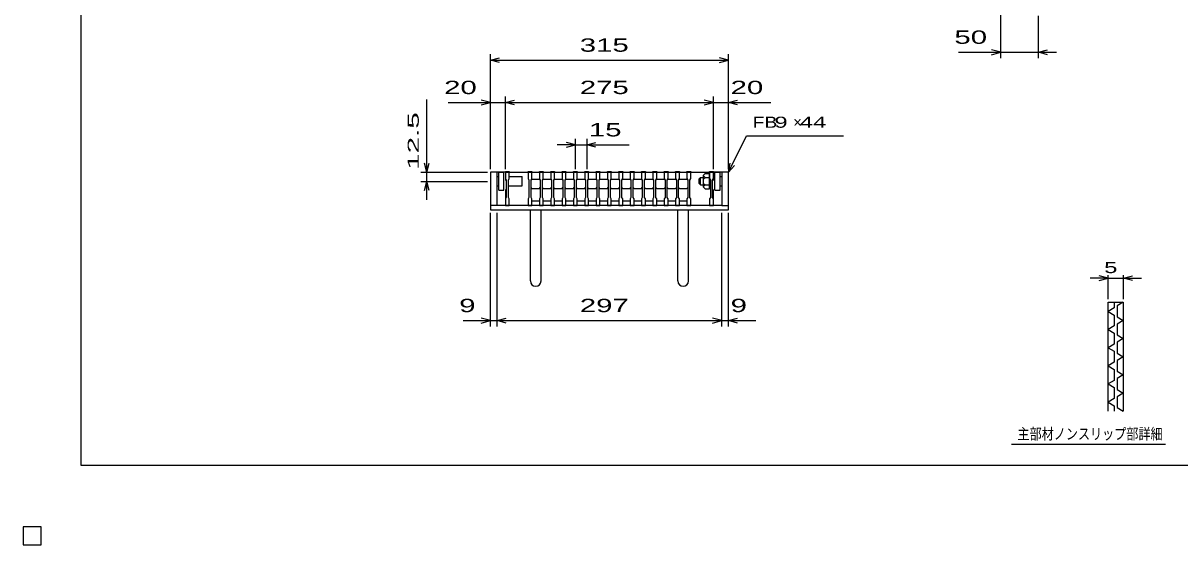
# Model space of a CAD drawing. Units: millimetres, scale not verified. Extents: x -1456 to 1389, y -1026 to 839.
# Drawn here: x -1456 to 74, y -1026 to -336 of the extents above; entities that cross this region are included whole.
import ezdxf
from ezdxf.enums import TextEntityAlignment as Align

# ---------------------------------------------------------------- set-up
doc = ezdxf.new("R2010")
doc.units = ezdxf.units.MM
doc.header["$LTSCALE"] = 8
for name, color, linetype, lineweight in [('0_2', 150, 'Continuous', 25), ('16', 3, 'Continuous', 25), ('19', 6, 'Continuous', 25), ('22', 4, 'Continuous', 25), ('32', 4, 'Continuous', 25)]:
    doc.layers.add(name, color=color, linetype=linetype, lineweight=lineweight)
doc.styles.add('ベクトル', font='')
doc.styles.get('ベクトル').set_extended_font_data('ベクトル')

msp = doc.modelspace()

# ---------------------------------------------------------------- linework, layer by layer
at = {"layer": '0_2'}
for p, q in [((-1379.2, -921.2), (-1379.2, 838.8)), ((1388.8, -921.2), (-1379.2, -921.2))]:
    msp.add_line(p, q, dxfattribs=at)
at = {"layer": '16'}
for p, q in [((-818, -533), (-818, -532.3)), ((-818, -532.3), (-813, -532.3)), ((-818, -533), (-818, -541.5)), ((-813, -533), (-818, -533)), ((-818, -533), (-818, -544)), ((-818, -533), (-543, -533)), ((-813, -532.3), (-813, -533)), ((-813, -541.5), (-813, -533)), ((-813, -533), (-788, -533)), ((-788, -533), (-788, -532.3)), ((-788, -532.3), (-783, -532.3)), ((-788, -533), (-788, -541.5)), ((-783, -533), (-788, -533)), ((-783, -532.3), (-783, -533)), ((-783, -541.5), (-783, -533)), ((-773, -533), (-773, -532.3)), ((-773, -532.3), (-768, -532.3)), ((-773, -533), (-773, -541.5)), ((-768, -533), (-773, -533)), ((-768, -532.3), (-768, -533)), ((-768, -541.5), (-768, -533)), ((-758, -533), (-758, -532.3)), ((-758, -532.3), (-753, -532.3)), ((-758, -533), (-758, -541.5)), ((-753, -533), (-758, -533)), ((-753, -532.3), (-753, -533)), ((-753, -541.5), (-753, -533)), ((-743, -533), (-743, -532.3)), ((-743, -532.3), (-738, -532.3)), ((-743, -533), (-743, -541.5)), ((-738, -533), (-743, -533)), ((-738, -532.3), (-738, -533)), ((-738, -541.5), (-738, -533)), ((-728, -533), (-728, -532.3)), ((-728, -532.3), (-723, -532.3)), ((-728, -533), (-728, -541.5)), ((-723, -533), (-728, -533)), ((-723, -532.3), (-723, -533)), ((-723, -541.5), (-723, -533)), ((-713, -533), (-713, -532.3)), ((-713, -532.3), (-708, -532.3)), ((-713, -533), (-713, -541.5)), ((-708, -533), (-713, -533)), ((-708, -532.3), (-708, -533)), ((-708, -541.5), (-708, -533)), ((-698, -533), (-698, -532.3)), ((-698, -532.3), (-693, -532.3)), ((-698, -533), (-698, -541.5)), ((-693, -533), (-698, -533)), ((-693, -532.3), (-693, -533)), ((-693, -541.5), (-693, -533)), ((-683, -533), (-683, -532.3)), ((-683, -532.3), (-678, -532.3)), ((-683, -533), (-683, -541.5)), ((-678, -533), (-683, -533)), ((-678, -532.3), (-678, -533)), ((-678, -541.5), (-678, -533)), ((-668, -533), (-668, -532.3)), ((-668, -532.3), (-663, -532.3)), ((-668, -533), (-668, -541.5)), ((-663, -533), (-668, -533)), ((-663, -532.3), (-663, -533)), ((-663, -541.5), (-663, -533)), ((-653, -533), (-653, -532.3)), ((-653, -532.3), (-648, -532.3)), ((-653, -533), (-653, -541.5)), ((-648, -533), (-653, -533)), ((-648, -532.3), (-648, -533)), ((-648, -541.5), (-648, -533)), ((-638, -533), (-638, -532.3)), ((-638, -532.3), (-633, -532.3)), ((-638, -533), (-638, -541.5)), ((-633, -533), (-638, -533)), ((-633, -532.3), (-633, -533)), ((-633, -541.5), (-633, -533)), ((-623, -533), (-623, -532.3)), ((-623, -532.3), (-618, -532.3)), ((-623, -533), (-623, -541.5)), ((-618, -533), (-623, -533)), ((-618, -532.3), (-618, -533)), ((-618, -541.5), (-618, -533)), ((-608, -533), (-608, -532.3)), ((-608, -532.3), (-603, -532.3)), ((-608, -533), (-608, -541.5)), ((-603, -533), (-608, -533)), ((-603, -532.3), (-603, -533)), ((-603, -541.5), (-603, -533)), ((-593, -533), (-593, -532.3)), ((-593, -532.3), (-588, -532.3)), ((-593, -533), (-593, -541.5)), ((-588, -533), (-593, -533)), ((-588, -532.3), (-588, -533)), ((-588, -541.5), (-588, -533)), ((-578, -533), (-578, -532.3)), ((-578, -532.3), (-573, -532.3)), ((-578, -533), (-578, -541.5)), ((-573, -533), (-578, -533)), ((-573, -532.3), (-573, -533)), ((-573, -541.5), (-573, -533)), ((-573, -533), (-548, -533)), ((-548, -533), (-548, -532.3)), ((-548, -532.3), (-543, -532.3)), ((-548, -533), (-548, -541.5)), ((-543, -533), (-548, -533)), ((-543, -532.3), (-543, -533)), ((-543, -541.5), (-543, -533)), ((-543, -544), (-543, -533)), ((-818, -541.5), (-817, -543.5)), ((-817, -543.5), (-817, -566.5)), ((-814, -543.5), (-813, -541.5)), ((-814, -566.5), (-814, -543.5)), ((-788, -541.5), (-787, -543.5)), ((-787, -543.5), (-787, -566.5)), ((-784, -543.5), (-783, -541.5)), ((-784, -543.5), (-783, -542.5)), ((-784, -566.5), (-784, -543.5)), ((-783, -542.5), (-773, -542.5)), ((-773, -541.5), (-772, -543.5)), ((-773, -542.5), (-772, -543.5)), ((-772, -543.5), (-772, -566.5)), ((-769, -543.5), (-768, -541.5)), ((-769, -543.5), (-768, -542.5)), ((-769, -566.5), (-769, -543.5)), ((-768, -542.5), (-758, -542.5)), ((-758, -541.5), (-757, -543.5)), ((-758, -542.5), (-757, -543.5)), ((-757, -543.5), (-757, -566.5)), ((-754, -543.5), (-753, -541.5)), ((-754, -543.5), (-753, -542.5)), ((-754, -566.5), (-754, -543.5)), ((-753, -542.5), (-743, -542.5)), ((-743, -541.5), (-742, -543.5)), ((-743, -542.5), (-742, -543.5)), ((-742, -543.5), (-742, -566.5)), ((-739, -543.5), (-738, -541.5)), ((-739, -543.5), (-738, -542.5)), ((-739, -566.5), (-739, -543.5)), ((-738, -542.5), (-728, -542.5)), ((-728, -541.5), (-727, -543.5)), ((-728, -542.5), (-727, -543.5)), ((-727, -543.5), (-727, -566.5)), ((-724, -543.5), (-723, -541.5)), ((-724, -543.5), (-723, -542.5)), ((-724, -566.5), (-724, -543.5)), ((-723, -542.5), (-713, -542.5)), ((-713, -541.5), (-712, -543.5)), ((-713, -542.5), (-712, -543.5)), ((-712, -543.5), (-712, -566.5)), ((-709, -543.5), (-708, -541.5)), ((-709, -543.5), (-708, -542.5)), ((-709, -566.5), (-709, -543.5)), ((-708, -542.5), (-698, -542.5)), ((-698, -541.5), (-697, -543.5)), ((-698, -542.5), (-697, -543.5)), ((-697, -543.5), (-697, -566.5)), ((-694, -543.5), (-693, -541.5)), ((-694, -543.5), (-693, -542.5)), ((-694, -566.5), (-694, -543.5)), ((-693, -542.5), (-683, -542.5)), ((-683, -541.5), (-682, -543.5)), ((-683, -542.5), (-682, -543.5)), ((-682, -543.5), (-682, -566.5)), ((-679, -543.5), (-678, -541.5)), ((-679, -543.5), (-678, -542.5)), ((-679, -566.5), (-679, -543.5)), ((-678, -542.5), (-668, -542.5)), ((-668, -541.5), (-667, -543.5)), ((-668, -542.5), (-667, -543.5)), ((-667, -543.5), (-667, -566.5)), ((-664, -543.5), (-663, -541.5)), ((-664, -543.5), (-663, -542.5)), ((-664, -566.5), (-664, -543.5)), ((-663, -542.5), (-653, -542.5)), ((-653, -541.5), (-652, -543.5)), ((-653, -542.5), (-652, -543.5)), ((-652, -543.5), (-652, -566.5)), ((-649, -543.5), (-648, -541.5)), ((-649, -543.5), (-648, -542.5)), ((-649, -566.5), (-649, -543.5)), ((-648, -542.5), (-638, -542.5)), ((-638, -541.5), (-637, -543.5)), ((-638, -542.5), (-637, -543.5)), ((-637, -543.5), (-637, -566.5)), ((-634, -543.5), (-633, -541.5)), ((-634, -543.5), (-633, -542.5)), ((-634, -566.5), (-634, -543.5)), ((-633, -542.5), (-623, -542.5)), ((-623, -541.5), (-622, -543.5)), ((-623, -542.5), (-622, -543.5)), ((-622, -543.5), (-622, -566.5)), ((-619, -543.5), (-618, -541.5)), ((-619, -543.5), (-618, -542.5)), ((-619, -566.5), (-619, -543.5)), ((-618, -542.5), (-608, -542.5)), ((-608, -541.5), (-607, -543.5)), ((-608, -542.5), (-607, -543.5)), ((-607, -543.5), (-607, -566.5)), ((-604, -543.5), (-603, -541.5)), ((-604, -543.5), (-603, -542.5)), ((-604, -566.5), (-604, -543.5)), ((-603, -542.5), (-593, -542.5)), ((-593, -541.5), (-592, -543.5)), ((-593, -542.5), (-592, -543.5)), ((-592, -543.5), (-592, -566.5)), ((-589, -543.5), (-588, -541.5)), ((-589, -543.5), (-588, -542.5)), ((-589, -566.5), (-589, -543.5)), ((-588, -542.5), (-578, -542.5)), ((-578, -541.5), (-577, -543.5)), ((-578, -542.5), (-577, -543.5)), ((-577, -543.5), (-577, -566.5)), ((-574, -543.5), (-573, -541.5)), ((-574, -566.5), (-574, -543.5)), ((-548, -541.5), (-547, -543.5)), ((-547, -543.5), (-547, -566.5)), ((-544, -543.5), (-543, -541.5)), ((-544, -566.5), (-544, -543.5)), ((-818, -556), (-818, -571)), ((-783, -554.5), (-784, -553.5)), ((-783, -554.5), (-773, -554.5)), ((-773, -554.5), (-772, -553.5)), ((-768, -554.5), (-769, -553.5)), ((-768, -554.5), (-758, -554.5)), ((-758, -554.5), (-757, -553.5)), ((-753, -554.5), (-754, -553.5)), ((-753, -554.5), (-743, -554.5)), ((-743, -554.5), (-742, -553.5)), ((-738, -554.5), (-739, -553.5)), ((-738, -554.5), (-728, -554.5)), ((-728, -554.5), (-727, -553.5)), ((-723, -554.5), (-724, -553.5)), ((-723, -554.5), (-713, -554.5)), ((-713, -554.5), (-712, -553.5)), ((-708, -554.5), (-709, -553.5)), ((-708, -554.5), (-698, -554.5)), ((-698, -554.5), (-697, -553.5)), ((-693, -554.5), (-694, -553.5)), ((-693, -554.5), (-683, -554.5)), ((-683, -554.5), (-682, -553.5)), ((-678, -554.5), (-679, -553.5)), ((-678, -554.5), (-668, -554.5)), ((-668, -554.5), (-667, -553.5)), ((-663, -554.5), (-664, -553.5)), ((-663, -554.5), (-653, -554.5)), ((-653, -554.5), (-652, -553.5)), ((-648, -554.5), (-649, -553.5)), ((-648, -554.5), (-638, -554.5)), ((-638, -554.5), (-637, -553.5)), ((-633, -554.5), (-634, -553.5)), ((-633, -554.5), (-623, -554.5)), ((-623, -554.5), (-622, -553.5)), ((-618, -554.5), (-619, -553.5)), ((-618, -554.5), (-608, -554.5)), ((-608, -554.5), (-607, -553.5)), ((-603, -554.5), (-604, -553.5)), ((-603, -554.5), (-593, -554.5)), ((-593, -554.5), (-592, -553.5)), ((-588, -554.5), (-589, -553.5)), ((-588, -554.5), (-578, -554.5)), ((-578, -554.5), (-577, -553.5)), ((-543, -571), (-543, -556)), ((-817, -566.5), (-818, -568.5)), ((-818, -568.5), (-818, -577)), ((-818, -577), (-813, -577)), ((-813, -568.5), (-814, -566.5)), ((-813, -577), (-813, -568.5)), ((-787, -566.5), (-788, -568.5)), ((-788, -568.5), (-788, -577)), ((-788, -577), (-783, -577)), ((-783, -568.5), (-784, -566.5)), ((-783, -577), (-783, -568.5)), ((-783, -571), (-773, -571)), ((-772, -566.5), (-773, -568.5)), ((-773, -568.5), (-773, -577)), ((-773, -577), (-768, -577)), ((-768, -568.5), (-769, -566.5)), ((-768, -577), (-768, -568.5)), ((-768, -571), (-758, -571)), ((-757, -566.5), (-758, -568.5)), ((-758, -568.5), (-758, -577)), ((-758, -577), (-753, -577)), ((-753, -568.5), (-754, -566.5)), ((-753, -577), (-753, -568.5)), ((-753, -571), (-743, -571)), ((-742, -566.5), (-743, -568.5)), ((-743, -568.5), (-743, -577)), ((-743, -577), (-738, -577)), ((-738, -568.5), (-739, -566.5)), ((-738, -577), (-738, -568.5)), ((-738, -571), (-728, -571)), ((-727, -566.5), (-728, -568.5)), ((-728, -568.5), (-728, -577)), ((-728, -577), (-723, -577)), ((-723, -568.5), (-724, -566.5)), ((-723, -577), (-723, -568.5)), ((-723, -571), (-713, -571)), ((-712, -566.5), (-713, -568.5)), ((-713, -568.5), (-713, -577)), ((-713, -577), (-708, -577)), ((-708, -568.5), (-709, -566.5)), ((-708, -577), (-708, -568.5)), ((-708, -571), (-698, -571)), ((-697, -566.5), (-698, -568.5)), ((-698, -568.5), (-698, -577)), ((-698, -577), (-693, -577)), ((-693, -568.5), (-694, -566.5)), ((-693, -577), (-693, -568.5)), ((-693, -571), (-683, -571)), ((-682, -566.5), (-683, -568.5)), ((-683, -568.5), (-683, -577)), ((-683, -577), (-678, -577)), ((-678, -568.5), (-679, -566.5)), ((-678, -577), (-678, -568.5)), ((-678, -571), (-668, -571)), ((-667, -566.5), (-668, -568.5)), ((-668, -568.5), (-668, -577)), ((-668, -577), (-663, -577)), ((-663, -568.5), (-664, -566.5)), ((-663, -577), (-663, -568.5)), ((-663, -571), (-653, -571)), ((-652, -566.5), (-653, -568.5)), ((-653, -568.5), (-653, -577)), ((-653, -577), (-648, -577)), ((-648, -568.5), (-649, -566.5)), ((-648, -577), (-648, -568.5)), ((-648, -571), (-638, -571)), ((-637, -566.5), (-638, -568.5)), ((-638, -568.5), (-638, -577)), ((-638, -577), (-633, -577)), ((-633, -568.5), (-634, -566.5)), ((-633, -577), (-633, -568.5)), ((-633, -571), (-623, -571)), ((-622, -566.5), (-623, -568.5)), ((-623, -568.5), (-623, -577)), ((-623, -577), (-618, -577)), ((-618, -568.5), (-619, -566.5)), ((-618, -577), (-618, -568.5)), ((-618, -571), (-608, -571)), ((-607, -566.5), (-608, -568.5)), ((-608, -568.5), (-608, -577)), ((-608, -577), (-603, -577)), ((-603, -568.5), (-604, -566.5)), ((-603, -577), (-603, -568.5)), ((-603, -571), (-593, -571)), ((-592, -566.5), (-593, -568.5)), ((-593, -568.5), (-593, -577)), ((-593, -577), (-588, -577)), ((-588, -568.5), (-589, -566.5)), ((-588, -577), (-588, -568.5)), ((-588, -571), (-578, -571)), ((-577, -566.5), (-578, -568.5)), ((-578, -568.5), (-578, -577)), ((-578, -577), (-573, -577)), ((-573, -568.5), (-574, -566.5)), ((-573, -577), (-573, -568.5)), ((-547, -566.5), (-548, -568.5)), ((-548, -568.5), (-548, -577)), ((-548, -577), (-543, -577)), ((-543, -568.5), (-544, -566.5)), ((-543, -577), (-543, -568.5)), ((-1432, -1002), (-1456, -1002)), ((-1456, -1002), (-1456, -1026)), ((-1432, -1002), (-1456, -1002)), ((-1456, -1002), (-1456, -1026)), ((-1432, -1002), (-1456, -1002)), ((-1456, -1002), (-1456, -1026)), ((-1432, -1002), (-1456, -1002)), ((-1456, -1002), (-1456, -1026)), ((-1432, -1002), (-1456, -1002)), ((-1456, -1002), (-1456, -1026)), ((-1432, -1026), (-1432, -1002)), ((-1432, -1026), (-1432, -1002)), ((-1432, -1026), (-1432, -1002)), ((-1432, -1026), (-1432, -1002)), ((-1432, -1026), (-1432, -1002)), ((-1456, -1026), (-1432, -1026)), ((-1456, -1026), (-1432, -1026)), ((-1456, -1026), (-1432, -1026)), ((-1456, -1026), (-1432, -1026)), ((-1456, -1026), (-1432, -1026))]:
    msp.add_line(p, q, dxfattribs=at)
at = {"layer": '19'}
for p, q in [((-818, -533), (-838, -533)), ((-838, -533), (-838, -583)), ((-829, -577), (-829, -533)), ((-827, -533), (-820, -533)), ((-827, -557), (-827, -533)), ((-820, -557), (-820, -533)), ((-556, -537), (-554, -535)), ((-554, -535), (-548, -535)), ((-548, -555), (-548, -535)), ((-523, -533), (-543, -533)), ((-541, -533), (-534, -533)), ((-541, -557), (-541, -533)), ((-534, -557), (-534, -533)), ((-532, -533), (-532, -577)), ((-523, -583), (-523, -533)), ((-829, -539), (-827, -539)), ((-813, -539), (-796, -539)), ((-796, -551), (-796, -539)), ((-562, -542), (-560, -540)), ((-562, -548), (-562, -542)), ((-562, -548), (-560, -550)), ((-560, -540), (-556, -540)), ((-560, -550), (-560, -540)), ((-560, -550), (-556, -550)), ((-556, -553), (-556, -537)), ((-556, -538), (-554, -540)), ((-556, -542), (-554, -540)), ((-556, -548), (-554, -550)), ((-556, -552), (-554, -550)), ((-554, -540), (-548, -540)), ((-554, -550), (-548, -550)), ((-534, -539), (-532, -539)), ((-829, -551), (-827, -551)), ((-827, -557), (-820, -557)), ((-813, -551), (-796, -551)), ((-556, -553), (-554, -555)), ((-554, -555), (-548, -555)), ((-541, -557), (-534, -557)), ((-534, -551), (-532, -551)), ((-829, -577), (-838, -577)), ((-532, -577), (-829, -577)), ((-532, -577), (-523, -577)), ((-838, -583), (-523, -583)), ((-785, -677), (-785, -583)), ((-771, -677), (-771, -583)), ((-590, -677), (-590, -583)), ((-576, -677), (-576, -583))]:
    msp.add_line(p, q, dxfattribs=at)
for centre in [(-778, -677), (-583, -677)]:
    msp.add_arc(centre, 7, 180, 0, dxfattribs=at)
at = {"layer": '22'}
for p, q in [((-163, -382.5), (-163, -198.5)), ((-113, -382.5), (-113, -326.5)), ((-838, -529), (-838, -377)), ((-838, -385), (-826, -381.8)), ((-523, -385), (-535, -381.8)), ((-523, -529), (-523, -377)), ((-219, -374.5), (-163, -374.5)), ((-163, -374.5), (-175, -371.3)), ((-175, -377.7), (-163, -374.5)), ((-163, -374.5), (-113, -374.5)), ((-113, -374.5), (-101, -371.3)), ((-101, -377.7), (-113, -374.5)), ((-113, -374.5), (-89, -374.5)), ((-826, -388.2), (-838, -385)), ((-838, -385), (-523, -385)), ((-535, -388.2), (-523, -385)), ((-922, -533), (-922, -437)), ((-894, -441), (-838, -441)), ((-838, -441), (-850, -437.8)), ((-850, -444.2), (-838, -441)), ((-838, -529), (-838, -433)), ((-838, -441), (-818, -441)), ((-818, -529), (-818, -433)), ((-818, -441), (-806, -437.8)), ((-806, -444.2), (-818, -441)), ((-818, -441), (-543, -441)), ((-543, -441), (-555, -437.8)), ((-555, -444.2), (-543, -441)), ((-543, -529), (-543, -433)), ((-543, -441), (-523, -441)), ((-523, -529), (-523, -433)), ((-523, -441), (-511, -437.8)), ((-511, -444.2), (-523, -441)), ((-523, -441), (-467, -441)), ((-725.5, -529), (-725.5, -489)), ((-710.5, -489), (-710.5, -529)), ((-523, -533), (-499, -485)), ((-499, -485), (-371, -485)), ((-725.5, -497), (-749.5, -497)), ((-725.5, -497), (-737.5, -493.8)), ((-737.5, -500.2), (-725.5, -497)), ((-725.5, -497), (-710.5, -497)), ((-710.5, -497), (-698.5, -493.8)), ((-698.5, -500.2), (-710.5, -497)), ((-710.5, -497), (-654.5, -497)), ((-930, -533), (-842, -533)), ((-922, -533), (-925.2, -521)), ((-922, -533), (-918.8, -521)), ((-922, -545.5), (-922, -533)), ((-523, -533), (-520.6, -521.3)), ((-523, -533), (-515, -524.2)), ((-930, -545.5), (-842, -545.5)), ((-925.2, -557.5), (-922, -545.5)), ((-918.8, -557.5), (-922, -545.5)), ((-922, -569.5), (-922, -545.5)), ((-838, -737.4), (-838, -587)), ((-829, -737.4), (-829, -587)), ((-532, -737.4), (-532, -587)), ((-523, -737.4), (-523, -587)), ((-874, -729.4), (-838, -729.4)), ((-838, -729.4), (-850, -726.2)), ((-850, -732.6), (-838, -729.4)), ((-838, -729.4), (-829, -729.4)), ((-829, -729.4), (-817, -726.2)), ((-817, -732.6), (-829, -729.4)), ((-829, -729.4), (-532, -729.4)), ((-532, -729.4), (-544, -726.2)), ((-544, -732.6), (-532, -729.4)), ((-532, -729.4), (-523, -729.4)), ((-523, -729.4), (-511, -726.2)), ((-511, -732.6), (-523, -729.4)), ((-523, -729.4), (-487, -729.4))]:
    msp.add_line(p, q, dxfattribs=at)
at = {"layer": '22', "color": 2}
for p, q in [((-1432, -1002), (-1456, -1002)), ((-1456, -1002), (-1456, -1026)), ((-1432, -1002), (-1456, -1002)), ((-1456, -1002), (-1456, -1026)), ((-1432, -1002), (-1456, -1002)), ((-1456, -1002), (-1456, -1026)), ((-1432, -1026), (-1432, -1002)), ((-1432, -1026), (-1432, -1002)), ((-1432, -1026), (-1432, -1002)), ((-1456, -1026), (-1432, -1026)), ((-1456, -1026), (-1432, -1026)), ((-1456, -1026), (-1432, -1026))]:
    msp.add_line(p, q, dxfattribs=at)
at = {"layer": '32'}
for p, q in [((-20.8, -673.2), (-44.8, -673.2)), ((-20.8, -673.2), (-32.8, -670)), ((-32.8, -676.4), (-20.8, -673.2)), ((-20.8, -701.2), (-20.8, -669.2)), ((-20.8, -673.2), (-0.8, -673.2)), ((-0.8, -669.2), (-0.8, -701.2)), ((-0.8, -673.2), (11.2, -670)), ((11.2, -676.4), (-0.8, -673.2)), ((-0.8, -673.2), (23.2, -673.2)), ((-20.8, -705.2), (-0.8, -705.2)), ((-20.8, -849.2), (-20.8, -705.2)), ((-12.8, -712.4), (-20.8, -717.2)), ((-20.8, -717.2), (-12.8, -722)), ((-12.8, -705.2), (-12.8, -712.4)), ((-0.8, -705.2), (-8.8, -710)), ((-8.8, -710), (-8.8, -724.4)), ((-0.8, -705.2), (-0.8, -849.2)), ((-12.8, -722), (-12.8, -736.4)), ((-8.8, -724.4), (-0.8, -729.2)), ((-0.8, -729.2), (-8.8, -734)), ((-8.8, -734), (-8.8, -748.4)), ((-12.8, -736.4), (-20.8, -741.2)), ((-20.8, -741.2), (-12.8, -746)), ((-12.8, -746), (-12.8, -760.4)), ((-8.8, -748.4), (-0.8, -753.2)), ((-12.8, -760.4), (-20.8, -765.2)), ((-0.8, -753.2), (-8.8, -758)), ((-8.8, -758), (-8.8, -772.4)), ((-20.8, -765.2), (-12.8, -770)), ((-12.8, -770), (-12.8, -784.4)), ((-8.8, -772.4), (-0.8, -777.2)), ((-0.8, -777.2), (-8.8, -782)), ((-12.8, -784.4), (-20.8, -789.2)), ((-20.8, -789.2), (-12.8, -794)), ((-12.8, -794), (-12.8, -808.4)), ((-8.8, -782), (-8.8, -796.4)), ((-12.8, -808.4), (-20.8, -813.2)), ((-8.8, -796.4), (-0.8, -801.2)), ((-0.8, -801.2), (-8.8, -806)), ((-8.8, -806), (-8.8, -820.4)), ((-20.8, -813.2), (-12.8, -818)), ((-12.8, -818), (-12.8, -832.4)), ((-8.8, -820.4), (-0.8, -825.2)), ((-0.8, -825.2), (-8.8, -830)), ((-12.8, -832.4), (-20.8, -837.2)), ((-20.8, -837.2), (-12.8, -842)), ((-8.8, -830), (-8.8, -844.4)), ((-12.8, -842), (-12.8, -849.2)), ((-8.8, -844.4), (-0.8, -849.2)), ((55.2, -893.2), (-148.8, -893.2))]:
    msp.add_line(p, q, dxfattribs=at)

# ---------------------------------------------------------------- texts
at = {"layer": '22', "color": 2, "style": 'ベクトル'}
for s, height, width, p in [(' 50 ', 17.6, 1.65, (-235, -354.5)), (' 315 ', 17.6, 1.65, (-730.5, -365)), (' 20 ', 17.6, 1.65, (-910, -421)), (' 275 ', 17.6, 1.65, (-730.5, -421)), (' 20 ', 17.6, 1.65, (-531, -421)), (' 15 ', 17.6, 1.65, (-718.5, -477)), ('FB', 14.66, 1.3, (-491, -467)), (' 9 ', 14.66, 1.6, (-471, -467)), (' 44 ', 14.66, 1.6, (-437.4, -467)), (' 9 ', 17.6, 1.65, (-890, -709.4)), (' 297 ', 17.6, 1.65, (-730.5, -709.4)), (' 9 ', 17.6, 1.65, (-531, -709.4))]:
    msp.add_text(s, height=height, dxfattribs=dict(at, width=width)).set_placement(p, align=Align.MIDDLE_LEFT)
at = {"layer": '22', "color": 2, "style": 'ベクトル', "width": 2}
msp.add_text(' 12.5 ', height=14.66, rotation=90, dxfattribs=at).set_placement((-940, -541), align=Align.MIDDLE_LEFT)
at = {"layer": '22', "color": 2, "style": 'ベクトル'}
msp.add_text('×', height=14.7, dxfattribs=at).set_placement((-437.4, -467), align=Align.MIDDLE_LEFT)
at = {"layer": '32', "color": 2, "style": 'ベクトル'}
for s, width, p in [(' 5 ', 1.6, (-34.8, -659.2)), ('主部材ノンスリップ部詳細', 0.8, (-140.8, -879.2))]:
    msp.add_text(s, height=14.66, dxfattribs=dict(at, width=width)).set_placement(p, align=Align.MIDDLE_LEFT)

doc.saveas('drawing.dxf')
